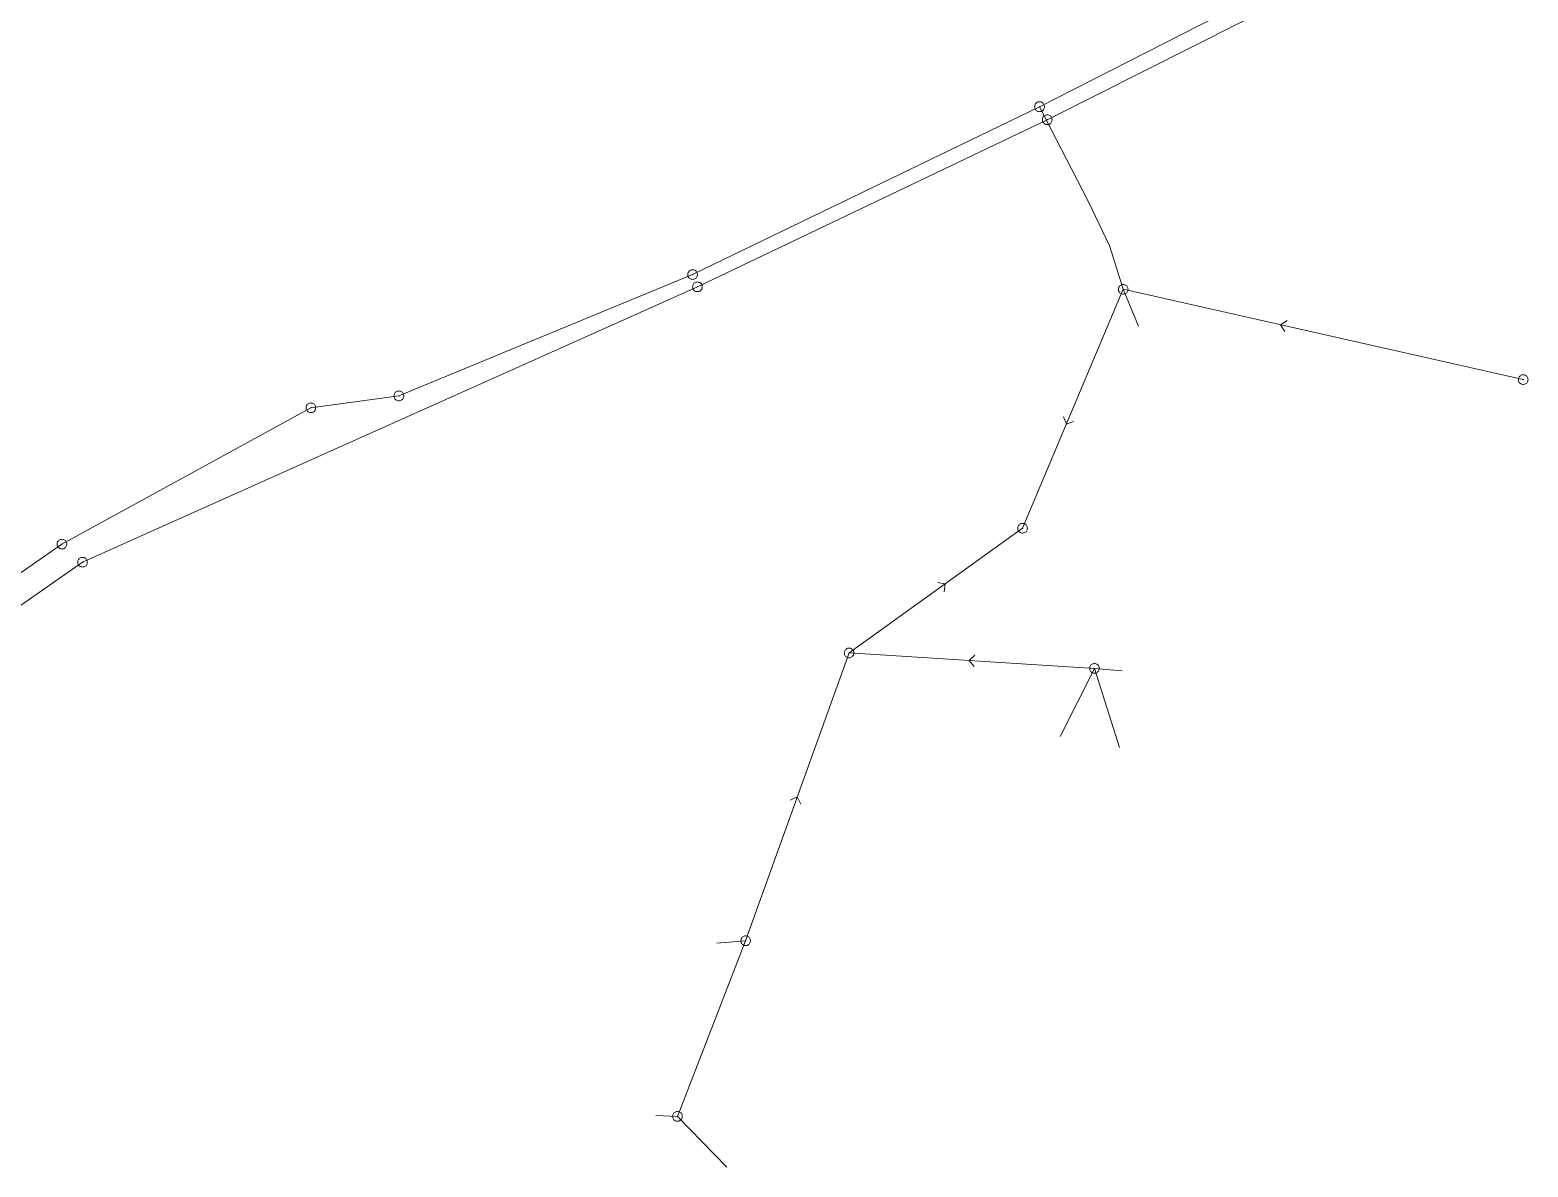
# Model space of a CAD drawing. Header units: metres. Extents: x 25504150 to 25508618, y 6694193 to 6702753.
# Drawn here: x 25505051.8 to 25505193.9, y 6695725.6 to 6695833.4 of the extents above; entities that cross this region are included whole.
import ezdxf

# ---------------------------------------------------------------- set-up
doc = ezdxf.new("R2010")
doc.units = ezdxf.units.M
for name, pattern in [('Sewer_node', [0]), ('Viemariputket', [0]), ('Viemarivarusteet', [0])]:
    doc.linetypes.add(name, pattern=pattern)
for name, color, linetype, lineweight in [('Sewer_node', 7, 'Sewer_node', 0), ('Viemariputket', 7, 'Viemariputket', 0), ('Viemarivarusteet', 7, 'Viemarivarusteet', 0)]:
    doc.layers.add(name, color=color, linetype=linetype, lineweight=lineweight)

msp = doc.modelspace()

# ---------------------------------------------------------------- linework, layer by layer
at = {"layer": 'Sewer_node', "color": 46, "linetype": 'Continuous', "true_color": 0x7f5f00, "flags": 128}
for points in [[(25505148.02, 6695826.15), (25505148.01, 6695826.22), (25505148, 6695826.3), (25505147.97, 6695826.36), (25505147.93, 6695826.43), (25505147.88, 6695826.48), (25505147.83, 6695826.53), (25505147.76, 6695826.57), (25505147.7, 6695826.6), (25505147.62, 6695826.61), (25505147.55, 6695826.62), (25505147.48, 6695826.61), (25505147.4, 6695826.6), (25505147.34, 6695826.57), (25505147.27, 6695826.53), (25505147.22, 6695826.48), (25505147.17, 6695826.43), (25505147.13, 6695826.36), (25505147.1, 6695826.3), (25505147.09, 6695826.22), (25505147.08, 6695826.15), (25505147.09, 6695826.08), (25505147.1, 6695826), (25505147.13, 6695825.94), (25505147.17, 6695825.87), (25505147.22, 6695825.82), (25505147.27, 6695825.77), (25505147.34, 6695825.73), (25505147.4, 6695825.7), (25505147.48, 6695825.69), (25505147.55, 6695825.68), (25505147.62, 6695825.69), (25505147.7, 6695825.7), (25505147.76, 6695825.73), (25505147.83, 6695825.77), (25505147.88, 6695825.82), (25505147.93, 6695825.87), (25505147.97, 6695825.94), (25505148, 6695826), (25505148.01, 6695826.08)], [(25505115.11, 6695810.24), (25505115.1, 6695810.31), (25505115.09, 6695810.38), (25505115.06, 6695810.45), (25505115.02, 6695810.51), (25505114.98, 6695810.57), (25505114.92, 6695810.61), (25505114.86, 6695810.65), (25505114.79, 6695810.68), (25505114.72, 6695810.69), (25505114.65, 6695810.7), (25505114.58, 6695810.69), (25505114.51, 6695810.68), (25505114.44, 6695810.65), (25505114.38, 6695810.61), (25505114.32, 6695810.57), (25505114.28, 6695810.51), (25505114.24, 6695810.45), (25505114.21, 6695810.38), (25505114.2, 6695810.31), (25505114.19, 6695810.24), (25505114.2, 6695810.17), (25505114.21, 6695810.1), (25505114.24, 6695810.03), (25505114.28, 6695809.97), (25505114.32, 6695809.91), (25505114.38, 6695809.87), (25505114.44, 6695809.83), (25505114.51, 6695809.8), (25505114.58, 6695809.79), (25505114.65, 6695809.78), (25505114.72, 6695809.79), (25505114.79, 6695809.8), (25505114.86, 6695809.83), (25505114.92, 6695809.87), (25505114.98, 6695809.91), (25505115.02, 6695809.97), (25505115.06, 6695810.03), (25505115.09, 6695810.1), (25505115.1, 6695810.17)], [(25505087.26, 6695798.74), (25505087.25, 6695798.81), (25505087.24, 6695798.89), (25505087.21, 6695798.95), (25505087.17, 6695799.02), (25505087.12, 6695799.07), (25505087.07, 6695799.12), (25505087, 6695799.16), (25505086.94, 6695799.19), (25505086.86, 6695799.2), (25505086.79, 6695799.21), (25505086.72, 6695799.2), (25505086.64, 6695799.19), (25505086.58, 6695799.16), (25505086.51, 6695799.12), (25505086.46, 6695799.07), (25505086.41, 6695799.02), (25505086.37, 6695798.95), (25505086.34, 6695798.89), (25505086.33, 6695798.81), (25505086.32, 6695798.74), (25505086.33, 6695798.67), (25505086.34, 6695798.59), (25505086.37, 6695798.53), (25505086.41, 6695798.46), (25505086.46, 6695798.41), (25505086.51, 6695798.36), (25505086.58, 6695798.32), (25505086.64, 6695798.29), (25505086.72, 6695798.28), (25505086.79, 6695798.27), (25505086.86, 6695798.28), (25505086.94, 6695798.29), (25505087, 6695798.32), (25505087.07, 6695798.36), (25505087.12, 6695798.41), (25505087.17, 6695798.46), (25505087.21, 6695798.53), (25505087.24, 6695798.59), (25505087.25, 6695798.67)], [(25505146.4, 6695786.19), (25505146.39, 6695786.26), (25505146.38, 6695786.33), (25505146.35, 6695786.4), (25505146.31, 6695786.46), (25505146.27, 6695786.52), (25505146.21, 6695786.56), (25505146.15, 6695786.6), (25505146.08, 6695786.63), (25505146.01, 6695786.64), (25505145.94, 6695786.65), (25505145.87, 6695786.64), (25505145.8, 6695786.63), (25505145.73, 6695786.6), (25505145.67, 6695786.56), (25505145.61, 6695786.52), (25505145.57, 6695786.46), (25505145.53, 6695786.4), (25505145.5, 6695786.33), (25505145.49, 6695786.26), (25505145.48, 6695786.19), (25505145.49, 6695786.12), (25505145.5, 6695786.05), (25505145.53, 6695785.98), (25505145.57, 6695785.92), (25505145.61, 6695785.86), (25505145.67, 6695785.82), (25505145.73, 6695785.78), (25505145.8, 6695785.75), (25505145.87, 6695785.74), (25505145.94, 6695785.73), (25505146.01, 6695785.74), (25505146.08, 6695785.75), (25505146.15, 6695785.78), (25505146.21, 6695785.82), (25505146.27, 6695785.86), (25505146.31, 6695785.92), (25505146.35, 6695785.98), (25505146.38, 6695786.05), (25505146.39, 6695786.12)], [(25505055.3, 6695784.69), (25505055.29, 6695784.76), (25505055.28, 6695784.83), (25505055.25, 6695784.9), (25505055.21, 6695784.96), (25505055.17, 6695785.02), (25505055.11, 6695785.06), (25505055.05, 6695785.1), (25505054.98, 6695785.13), (25505054.91, 6695785.14), (25505054.84, 6695785.15), (25505054.77, 6695785.14), (25505054.7, 6695785.13), (25505054.63, 6695785.1), (25505054.57, 6695785.06), (25505054.51, 6695785.02), (25505054.47, 6695784.96), (25505054.43, 6695784.9), (25505054.4, 6695784.83), (25505054.39, 6695784.76), (25505054.38, 6695784.69), (25505054.39, 6695784.62), (25505054.4, 6695784.55), (25505054.43, 6695784.48), (25505054.47, 6695784.42), (25505054.51, 6695784.36), (25505054.57, 6695784.32), (25505054.63, 6695784.28), (25505054.7, 6695784.25), (25505054.77, 6695784.24), (25505054.84, 6695784.23), (25505054.91, 6695784.24), (25505054.98, 6695784.25), (25505055.05, 6695784.28), (25505055.11, 6695784.32), (25505055.17, 6695784.36), (25505055.21, 6695784.42), (25505055.25, 6695784.48), (25505055.28, 6695784.55), (25505055.29, 6695784.62)], [(25505057.25, 6695782.97), (25505057.24, 6695783.04), (25505057.23, 6695783.11), (25505057.2, 6695783.18), (25505057.16, 6695783.24), (25505057.12, 6695783.3), (25505057.06, 6695783.34), (25505057, 6695783.38), (25505056.93, 6695783.41), (25505056.86, 6695783.42), (25505056.79, 6695783.43), (25505056.72, 6695783.42), (25505056.65, 6695783.41), (25505056.58, 6695783.38), (25505056.52, 6695783.34), (25505056.46, 6695783.3), (25505056.42, 6695783.24), (25505056.38, 6695783.18), (25505056.35, 6695783.11), (25505056.34, 6695783.04), (25505056.33, 6695782.97), (25505056.34, 6695782.9), (25505056.35, 6695782.83), (25505056.38, 6695782.76), (25505056.42, 6695782.7), (25505056.46, 6695782.64), (25505056.52, 6695782.6), (25505056.58, 6695782.56), (25505056.65, 6695782.53), (25505056.72, 6695782.52), (25505056.79, 6695782.51), (25505056.86, 6695782.52), (25505056.93, 6695782.53), (25505057, 6695782.56), (25505057.06, 6695782.6), (25505057.12, 6695782.64), (25505057.16, 6695782.7), (25505057.2, 6695782.76), (25505057.23, 6695782.83), (25505057.24, 6695782.9)]]:
    msp.add_lwpolyline(points, close=True, dxfattribs=at)
for points, elevation in [([(25505148.74, 6695824.92), (25505148.73, 6695824.99), (25505148.72, 6695825.06), (25505148.69, 6695825.13), (25505148.65, 6695825.19), (25505148.61, 6695825.25), (25505148.55, 6695825.29), (25505148.49, 6695825.33), (25505148.42, 6695825.36), (25505148.35, 6695825.37), (25505148.28, 6695825.38), (25505148.21, 6695825.37), (25505148.14, 6695825.36), (25505148.07, 6695825.33), (25505148.01, 6695825.29), (25505147.95, 6695825.25), (25505147.91, 6695825.19), (25505147.87, 6695825.13), (25505147.84, 6695825.06), (25505147.83, 6695824.99), (25505147.82, 6695824.92), (25505147.83, 6695824.85), (25505147.84, 6695824.78), (25505147.87, 6695824.71), (25505147.91, 6695824.65), (25505147.95, 6695824.59), (25505148.01, 6695824.55), (25505148.07, 6695824.51), (25505148.14, 6695824.48), (25505148.21, 6695824.47), (25505148.28, 6695824.46), (25505148.35, 6695824.47), (25505148.42, 6695824.48), (25505148.49, 6695824.51), (25505148.55, 6695824.55), (25505148.61, 6695824.59), (25505148.65, 6695824.65), (25505148.69, 6695824.71), (25505148.72, 6695824.78), (25505148.73, 6695824.85)], 32.92), ([(25505115.57, 6695809.08), (25505115.56, 6695809.15), (25505115.55, 6695809.22), (25505115.52, 6695809.29), (25505115.48, 6695809.35), (25505115.44, 6695809.41), (25505115.38, 6695809.45), (25505115.32, 6695809.49), (25505115.25, 6695809.52), (25505115.18, 6695809.53), (25505115.11, 6695809.54), (25505115.04, 6695809.53), (25505114.97, 6695809.52), (25505114.9, 6695809.49), (25505114.84, 6695809.45), (25505114.78, 6695809.41), (25505114.74, 6695809.35), (25505114.7, 6695809.29), (25505114.67, 6695809.22), (25505114.66, 6695809.15), (25505114.65, 6695809.08), (25505114.66, 6695809.01), (25505114.67, 6695808.94), (25505114.7, 6695808.87), (25505114.74, 6695808.81), (25505114.78, 6695808.75), (25505114.84, 6695808.71), (25505114.9, 6695808.67), (25505114.97, 6695808.64), (25505115.04, 6695808.63), (25505115.11, 6695808.62), (25505115.18, 6695808.63), (25505115.25, 6695808.64), (25505115.32, 6695808.67), (25505115.38, 6695808.71), (25505115.44, 6695808.75), (25505115.48, 6695808.81), (25505115.52, 6695808.87), (25505115.55, 6695808.94), (25505115.56, 6695809.01)], 32.63), ([(25505155.95, 6695808.84), (25505155.94, 6695808.91), (25505155.93, 6695808.98), (25505155.9, 6695809.05), (25505155.86, 6695809.11), (25505155.82, 6695809.17), (25505155.76, 6695809.21), (25505155.7, 6695809.25), (25505155.63, 6695809.28), (25505155.56, 6695809.29), (25505155.49, 6695809.3), (25505155.42, 6695809.29), (25505155.35, 6695809.28), (25505155.28, 6695809.25), (25505155.22, 6695809.21), (25505155.16, 6695809.17), (25505155.12, 6695809.11), (25505155.08, 6695809.05), (25505155.05, 6695808.98), (25505155.04, 6695808.91), (25505155.03, 6695808.84), (25505155.04, 6695808.77), (25505155.05, 6695808.7), (25505155.08, 6695808.63), (25505155.12, 6695808.57), (25505155.16, 6695808.51), (25505155.22, 6695808.47), (25505155.28, 6695808.43), (25505155.35, 6695808.4), (25505155.42, 6695808.39), (25505155.49, 6695808.38), (25505155.56, 6695808.39), (25505155.63, 6695808.4), (25505155.7, 6695808.43), (25505155.76, 6695808.47), (25505155.82, 6695808.51), (25505155.86, 6695808.57), (25505155.9, 6695808.63), (25505155.93, 6695808.7), (25505155.94, 6695808.77)], 31.23), ([(25505193.88, 6695800.28), (25505193.87, 6695800.35), (25505193.86, 6695800.42), (25505193.83, 6695800.49), (25505193.79, 6695800.55), (25505193.75, 6695800.61), (25505193.69, 6695800.65), (25505193.63, 6695800.69), (25505193.56, 6695800.72), (25505193.49, 6695800.73), (25505193.42, 6695800.74), (25505193.35, 6695800.73), (25505193.28, 6695800.72), (25505193.21, 6695800.69), (25505193.15, 6695800.65), (25505193.09, 6695800.61), (25505193.05, 6695800.55), (25505193.01, 6695800.49), (25505192.98, 6695800.42), (25505192.97, 6695800.35), (25505192.96, 6695800.28), (25505192.97, 6695800.21), (25505192.98, 6695800.14), (25505193.01, 6695800.07), (25505193.05, 6695800.01), (25505193.09, 6695799.95), (25505193.15, 6695799.91), (25505193.21, 6695799.87), (25505193.28, 6695799.84), (25505193.35, 6695799.83), (25505193.42, 6695799.82), (25505193.49, 6695799.83), (25505193.56, 6695799.84), (25505193.63, 6695799.87), (25505193.69, 6695799.91), (25505193.75, 6695799.95), (25505193.79, 6695800.01), (25505193.83, 6695800.07), (25505193.86, 6695800.14), (25505193.87, 6695800.21)], 35.36), ([(25505078.91, 6695797.61), (25505078.9, 6695797.68), (25505078.89, 6695797.75), (25505078.86, 6695797.82), (25505078.82, 6695797.88), (25505078.78, 6695797.94), (25505078.72, 6695797.98), (25505078.66, 6695798.02), (25505078.59, 6695798.05), (25505078.52, 6695798.06), (25505078.45, 6695798.07), (25505078.38, 6695798.06), (25505078.31, 6695798.05), (25505078.24, 6695798.02), (25505078.18, 6695797.98), (25505078.12, 6695797.94), (25505078.08, 6695797.88), (25505078.04, 6695797.82), (25505078.01, 6695797.75), (25505078, 6695797.68), (25505077.99, 6695797.61), (25505078, 6695797.54), (25505078.01, 6695797.47), (25505078.04, 6695797.4), (25505078.08, 6695797.34), (25505078.12, 6695797.28), (25505078.18, 6695797.24), (25505078.24, 6695797.2), (25505078.31, 6695797.17), (25505078.38, 6695797.16), (25505078.45, 6695797.15), (25505078.52, 6695797.16), (25505078.59, 6695797.17), (25505078.66, 6695797.2), (25505078.72, 6695797.24), (25505078.78, 6695797.28), (25505078.82, 6695797.34), (25505078.86, 6695797.4), (25505078.89, 6695797.47), (25505078.9, 6695797.54)], 32.22), ([(25505129.95, 6695774.37), (25505129.94, 6695774.44), (25505129.93, 6695774.51), (25505129.9, 6695774.58), (25505129.86, 6695774.64), (25505129.82, 6695774.7), (25505129.76, 6695774.74), (25505129.7, 6695774.78), (25505129.63, 6695774.81), (25505129.56, 6695774.82), (25505129.49, 6695774.83), (25505129.42, 6695774.82), (25505129.35, 6695774.81), (25505129.28, 6695774.78), (25505129.22, 6695774.74), (25505129.16, 6695774.7), (25505129.12, 6695774.64), (25505129.08, 6695774.58), (25505129.05, 6695774.51), (25505129.04, 6695774.44), (25505129.03, 6695774.37), (25505129.04, 6695774.3), (25505129.05, 6695774.23), (25505129.08, 6695774.16), (25505129.12, 6695774.1), (25505129.16, 6695774.04), (25505129.22, 6695774), (25505129.28, 6695773.96), (25505129.35, 6695773.93), (25505129.42, 6695773.92), (25505129.49, 6695773.91), (25505129.56, 6695773.92), (25505129.63, 6695773.93), (25505129.7, 6695773.96), (25505129.76, 6695774), (25505129.82, 6695774.04), (25505129.86, 6695774.1), (25505129.9, 6695774.16), (25505129.93, 6695774.23), (25505129.94, 6695774.3)], 34.27), ([(25505153.22, 6695772.91), (25505153.21, 6695772.98), (25505153.2, 6695773.05), (25505153.17, 6695773.12), (25505153.13, 6695773.18), (25505153.09, 6695773.24), (25505153.03, 6695773.28), (25505152.97, 6695773.32), (25505152.9, 6695773.35), (25505152.83, 6695773.36), (25505152.76, 6695773.37), (25505152.69, 6695773.36), (25505152.62, 6695773.35), (25505152.55, 6695773.32), (25505152.49, 6695773.28), (25505152.43, 6695773.24), (25505152.39, 6695773.18), (25505152.35, 6695773.12), (25505152.32, 6695773.05), (25505152.31, 6695772.98), (25505152.3, 6695772.91), (25505152.31, 6695772.84), (25505152.32, 6695772.77), (25505152.35, 6695772.7), (25505152.39, 6695772.64), (25505152.43, 6695772.58), (25505152.49, 6695772.54), (25505152.55, 6695772.5), (25505152.62, 6695772.47), (25505152.69, 6695772.46), (25505152.76, 6695772.45), (25505152.83, 6695772.46), (25505152.9, 6695772.47), (25505152.97, 6695772.5), (25505153.03, 6695772.54), (25505153.09, 6695772.58), (25505153.13, 6695772.64), (25505153.17, 6695772.7), (25505153.2, 6695772.77), (25505153.21, 6695772.84)], 36.27), ([(25505120.14, 6695747.09), (25505120.13, 6695747.16), (25505120.12, 6695747.23), (25505120.09, 6695747.3), (25505120.05, 6695747.36), (25505120.01, 6695747.42), (25505119.95, 6695747.46), (25505119.89, 6695747.5), (25505119.82, 6695747.53), (25505119.75, 6695747.54), (25505119.68, 6695747.55), (25505119.61, 6695747.54), (25505119.54, 6695747.53), (25505119.47, 6695747.5), (25505119.41, 6695747.46), (25505119.35, 6695747.42), (25505119.31, 6695747.36), (25505119.27, 6695747.3), (25505119.24, 6695747.23), (25505119.23, 6695747.16), (25505119.22, 6695747.09), (25505119.23, 6695747.02), (25505119.24, 6695746.95), (25505119.27, 6695746.88), (25505119.31, 6695746.82), (25505119.35, 6695746.76), (25505119.41, 6695746.72), (25505119.47, 6695746.68), (25505119.54, 6695746.65), (25505119.61, 6695746.64), (25505119.68, 6695746.63), (25505119.75, 6695746.64), (25505119.82, 6695746.65), (25505119.89, 6695746.68), (25505119.95, 6695746.72), (25505120.01, 6695746.76), (25505120.05, 6695746.82), (25505120.09, 6695746.88), (25505120.12, 6695746.95), (25505120.13, 6695747.02)], 34.21), ([(25505113.67, 6695730.44), (25505113.66, 6695730.51), (25505113.65, 6695730.58), (25505113.62, 6695730.65), (25505113.58, 6695730.71), (25505113.54, 6695730.77), (25505113.48, 6695730.81), (25505113.42, 6695730.85), (25505113.35, 6695730.88), (25505113.28, 6695730.89), (25505113.21, 6695730.9), (25505113.14, 6695730.89), (25505113.07, 6695730.88), (25505113, 6695730.85), (25505112.94, 6695730.81), (25505112.88, 6695730.77), (25505112.84, 6695730.71), (25505112.8, 6695730.65), (25505112.77, 6695730.58), (25505112.76, 6695730.51), (25505112.75, 6695730.44), (25505112.76, 6695730.37), (25505112.77, 6695730.3), (25505112.8, 6695730.23), (25505112.84, 6695730.17), (25505112.88, 6695730.11), (25505112.94, 6695730.07), (25505113, 6695730.03), (25505113.07, 6695730), (25505113.14, 6695729.99), (25505113.21, 6695729.98), (25505113.28, 6695729.99), (25505113.35, 6695730), (25505113.42, 6695730.03), (25505113.48, 6695730.07), (25505113.54, 6695730.11), (25505113.58, 6695730.17), (25505113.62, 6695730.23), (25505113.65, 6695730.3), (25505113.66, 6695730.37)], 35.11)]:
    msp.add_lwpolyline(points, close=True, dxfattribs=dict(at, elevation=elevation))
for points in [[(25505171.04, 6695805.88), (25505170.41, 6695805.47), (25505170.81, 6695804.85)], [(25505149.81, 6695796.74), (25505150.1, 6695796.05), (25505150.78, 6695796.32)], [(25505138.5, 6695780.18), (25505138.61, 6695780.92), (25505137.88, 6695781.04)], [(25505141.43, 6695774.16), (25505140.87, 6695773.65), (25505141.36, 6695773.1)], [(25505124.91, 6695760.05), (25505124.58, 6695760.72), (25505123.91, 6695760.41)]]:
    msp.add_lwpolyline(points, dxfattribs=at)
at = {"layer": 'Viemariputket', "color": 1, "linetype": 'Continuous', "lineweight": 15}
for p, q in [((25505147.55, 6695826.15), (25505187.98, 6695846.75)), ((25505148.28, 6695824.92), (25505189.69, 6695845.76)), ((25505114.65, 6695810.24), (25505147.55, 6695826.15)), ((25505115.11, 6695809.08), (25505148.28, 6695824.92)), ((25505086.79, 6695798.74), (25505114.65, 6695810.24)), ((25505056.79, 6695782.97), (25505115.11, 6695809.08)), ((25505145.94, 6695786.19), (25505155.49, 6695808.84, 29.74)), ((25505155.49, 6695808.84, 29.76), (25505193.42, 6695800.28, 33.24)), ((25505155.49, 6695808.84, 29.78), (25505156.94, 6695805.36)), ((25505078.45, 6695797.61), (25505086.79, 6695798.74)), ((25505054.84, 6695784.69), (25505078.45, 6695797.61)), ((25505145.94, 6695786.19), (25505129.49, 6695774.37, 31.47)), ((25505025.45, 6695764.3), (25505054.84, 6695784.69)), ((25505026.99, 6695762.19), (25505056.79, 6695782.97)), ((25505129.49, 6695774.37, 31.51), (25505119.68, 6695747.09, 31.65)), ((25505129.49, 6695774.37, 31.47), (25505152.76, 6695772.91, 33.64)), ((25505152.76, 6695772.91, 33.73), (25505149.51, 6695766.44)), ((25505152.76, 6695772.91, 33.71), (25505155.15, 6695765.41)), ((25505152.76, 6695772.91, 33.63), (25505155.39, 6695772.69)), ((25505119.68, 6695747.09, 31.69), (25505113.21, 6695730.44, 32.92)), ((25505119.68, 6695747.09, 34.02), (25505116.95, 6695746.86)), ((25505113.21, 6695730.44, 33.01), (25505111.16, 6695730.54)), ((25505113.21, 6695730.44, 33.04), (25505117.91, 6695725.64))]:
    msp.add_line(p, q, dxfattribs=at)
msp.add_polyline3d([(25505155.49, 6695808.84, 29.71), (25505154.21, 6695812.9, 0), (25505152.17, 6695817.19, 0), (25505147.55, 6695826.15, 31.23)], dxfattribs=at)
at = {"layer": 'Viemarivarusteet', "color": 1}
for p in [(25505147.55, 6695826.15), (25505148.28, 6695824.92, 32.92), (25505114.65, 6695810.24), (25505115.11, 6695809.08, 32.63), (25505155.49, 6695808.84, 31.23), (25505193.42, 6695800.28, 35.36), (25505086.79, 6695798.74), (25505078.45, 6695797.61, 32.22), (25505145.94, 6695786.19), (25505054.84, 6695784.69), (25505056.79, 6695782.97), (25505129.49, 6695774.37, 34.27), (25505152.76, 6695772.91, 36.27), (25505119.68, 6695747.09, 34.21), (25505113.21, 6695730.44, 35.11)]:
    msp.add_point(p, dxfattribs=at)

doc.saveas('drawing.dxf')
